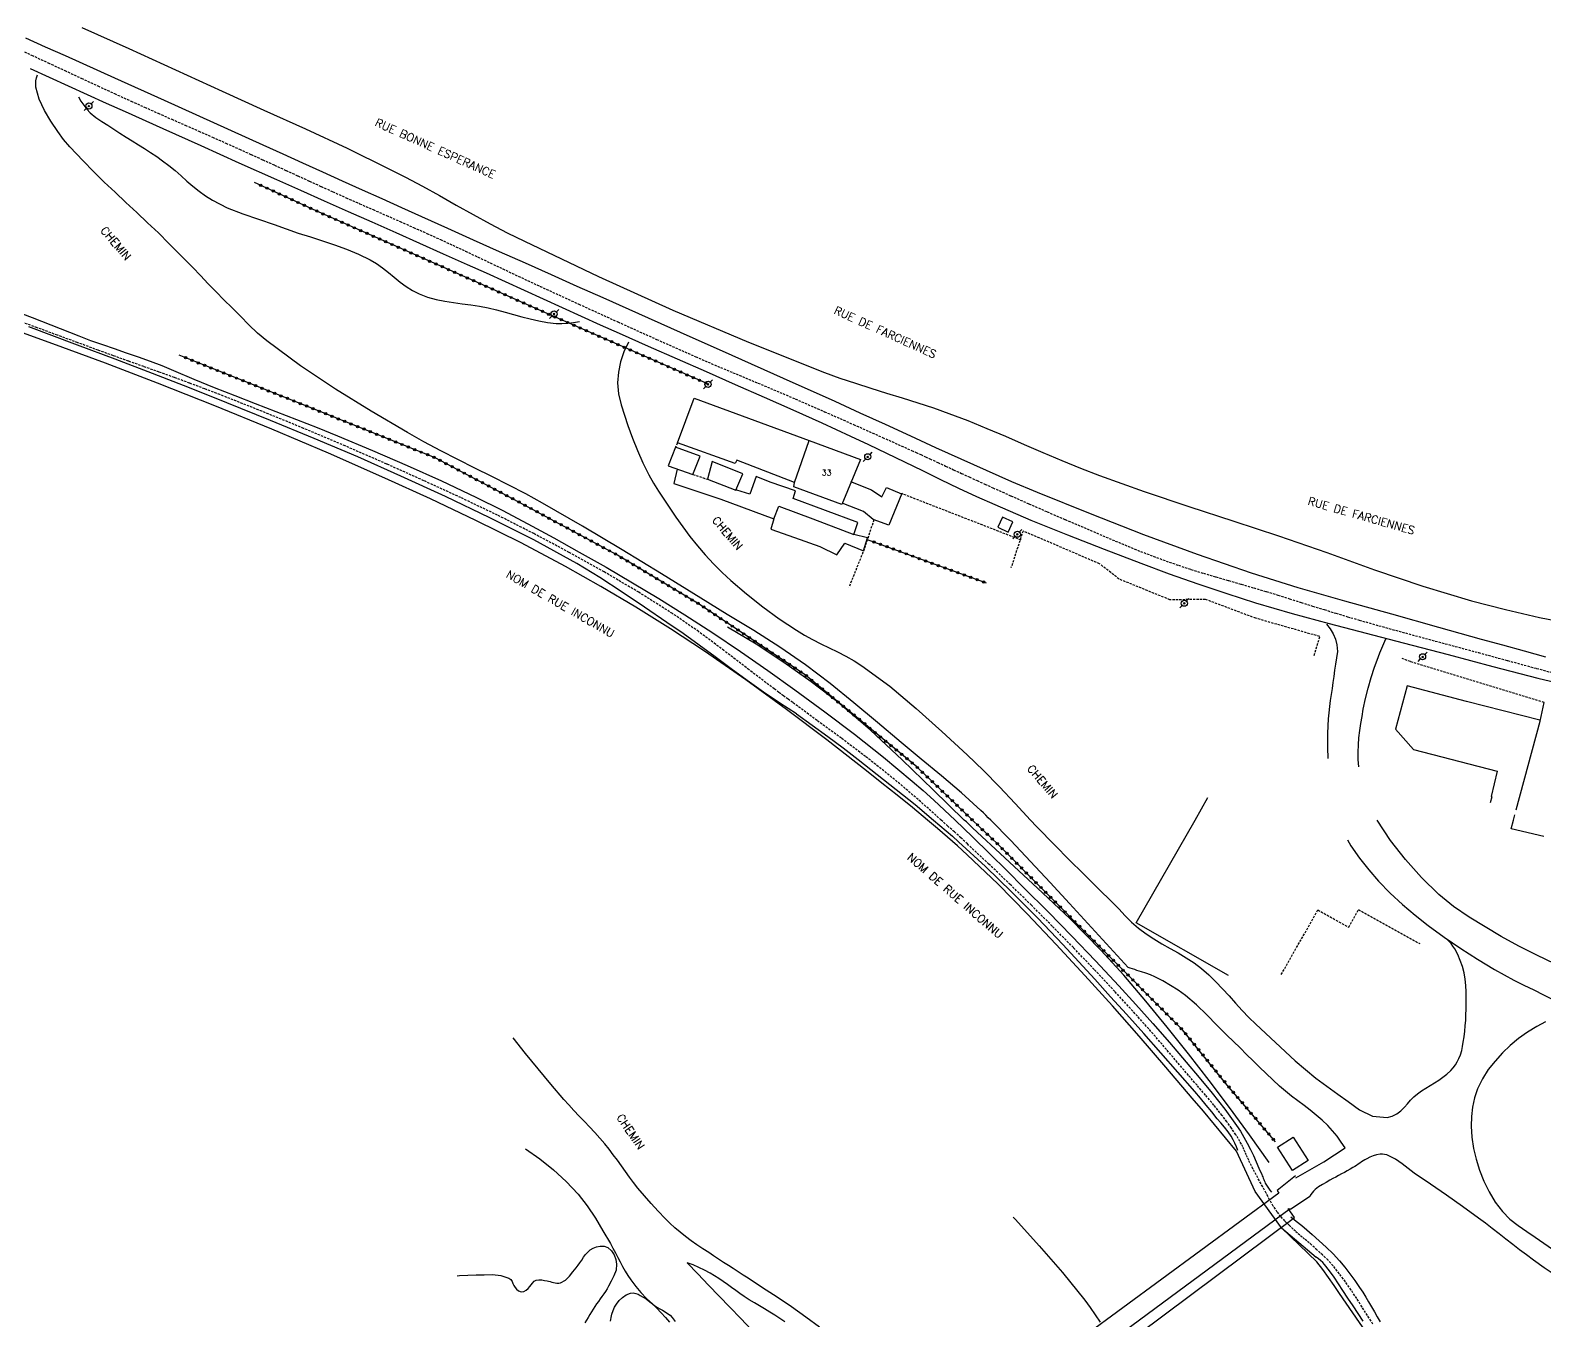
# Model space of a CAD drawing. Header units: millimetres. Extents: x 164000 to 165000, y 125000 to 126000.
# Drawn here: x 164341 to 164672.2, y 125561.6 to 125843.6 of the extents above; entities that cross this region are included whole.
import ezdxf
from ezdxf.enums import TextEntityAlignment as Align

# ---------------------------------------------------------------- set-up
doc = ezdxf.new("R2010")
doc.units = ezdxf.units.MM
doc.linetypes.add('DASHED', pattern=[0.75, 0.5, -0.25])
doc.layers.get('0').update_dxf_attribs({"linetype": 'CONTINUOUS'})
for name, color, linetype in [('W0001', 6, 'DASHED'), ('W0008', 7, 'CONTINUOUS'), ('W0017', 7, 'CONTINUOUS'), ('W0071', 7, 'CONTINUOUS'), ('W0101', 7, 'CONTINUOUS'), ('W0104', 1, 'CONTINUOUS'), ('W0112', 1, 'DASHED'), ('W0120', 7, 'CONTINUOUS'), ('W0211', 2, 'CONTINUOUS'), ('W0214', 2, 'CONTINUOUS'), ('W0300', 7, 'CONTINUOUS'), ('W0323', 7, 'CONTINUOUS'), ('W0333', 7, 'CONTINUOUS'), ('W0473', 7, 'CONTINUOUS'), ('W0510', 5, 'CONTINUOUS'), ('W0989', 7, 'CONTINUOUS'), ('W0991', 7, 'CONTINUOUS')]:
    doc.layers.add(name, color=color, linetype=linetype)
doc.styles.get("Standard").update_dxf_attribs({"font": 'romans.shx', "width": 0.85})

# ---------------------------------------------------------------- blocks, each defined once
blk = doc.blocks.new('T473')
for p, q in [((-0.166667, 0.166667), (0.166667, -0.166667)), ((-0.166667, -0.166667), (0.166667, 0.166667)), ((0.500001, 0.500001), (1.000002, 1.000002)), ((-1.000002, -1.000002), (-0.500001, -0.500001))]:
    blk.add_line(p, q)
blk.add_ellipse((0, 0), major_axis=(0.471405, 0.471405), ratio=1, start_param=5.4977871438, end_param=11.780972451)
blk = doc.blocks.new('t323o')
at = {"color": 0, "linetype": 'Continuous'}
for radius in [0.25, 0.15]:
    blk.add_circle((0, 0), radius, dxfattribs=at)

msp = doc.modelspace()

# ---------------------------------------------------------------- linework, layer by layer
at = {"layer": 'W0001'}
for points in [[(164337.7, 125839.84), (164341.33, 125838.18), (164344.96, 125836.51), (164348.58, 125834.83), (164352.2, 125833.14), (164355.83, 125831.46), (164359.46, 125829.79), (164363.09, 125828.13), (164366.05, 125826.81), (164369, 125825.49), (164371.96, 125824.18), (164374.92, 125822.88), (164377.89, 125821.58), (164380.85, 125820.27), (164383.81, 125818.96), (164386.76, 125817.64), (164389.32, 125816.48), (164391.87, 125815.32), (164394.42, 125814.16), (164396.97, 125812.99), (164399.52, 125811.82), (164402.07, 125810.65), (164404.63, 125809.49), (164407.18, 125808.34), (164410.12, 125807.02), (164413.06, 125805.72), (164416.01, 125804.42), (164418.96, 125803.13), (164421.9, 125801.83), (164424.84, 125800.53), (164427.78, 125799.22), (164430.71, 125797.89), (164433.45, 125796.63), (164436.18, 125795.36), (164438.9, 125794.07), (164441.62, 125792.78), (164444.34, 125791.49), (164447.07, 125790.2), (164449.79, 125788.92), (164452.52, 125787.66), (164461, 125783.76), (164469.5, 125779.89), (164478, 125776.06), (164486.54, 125772.28)], [(164507.75, 125696.68), (164506.74, 125697.42), (164505.73, 125698.17), (164504.73, 125698.91), (164503.72, 125699.66), (164498.21, 125703.84), (164492.73, 125708.06), (164487.18, 125712.2), (164481.48, 125716.13), (164474.08, 125720.8), (164466.54, 125725.24), (164458.89, 125729.49), (164451.17, 125733.6), (164443.23, 125737.63), (164435.19, 125741.47), (164427.09, 125745.18), (164418.97, 125748.82), (164409.92, 125752.77), (164400.82, 125756.62), (164391.69, 125760.35), (164382.51, 125763.99), (164379.2, 125765.26), (164375.88, 125766.5), (164372.55, 125767.72), (164369.22, 125768.92), (164365.88, 125770.11), (164362.54, 125771.3), (164359.21, 125772.5), (164355.88, 125773.7), (164351.43, 125775.34), (164346.98, 125776.98), (164342.53, 125778.62), (164338.09, 125780.26)], [(164486.54, 125772.28), (164489.25, 125771.1), (164491.97, 125769.94), (164494.7, 125768.79), (164497.43, 125767.65), (164500.16, 125766.51), (164502.88, 125765.36), (164505.61, 125764.21), (164508.32, 125763.04), (164514.7, 125760.26), (164521.05, 125757.46), (164527.4, 125754.63), (164533.75, 125751.78), (164534.75, 125751.33), (164535.75, 125750.87), (164536.76, 125750.42), (164537.76, 125749.96), (164539.48, 125749.17), (164541.2, 125748.37), (164542.92, 125747.58), (164544.64, 125746.78), (164546.36, 125745.99), (164548.08, 125745.2), (164549.8, 125744.41), (164551.53, 125743.63), (164555.47, 125741.87), (164559.41, 125740.12), (164563.37, 125738.39), (164567.33, 125736.69), (164572.81, 125734.34), (164578.29, 125731.99), (164583.8, 125729.73), (164589.39, 125727.62), (164592.1, 125726.69), (164594.82, 125725.8), (164597.56, 125724.96), (164600.31, 125724.15), (164603.07, 125723.35), (164605.82, 125722.56), (164608.57, 125721.76), (164611.31, 125720.93), (164613.85, 125720.15), (164616.38, 125719.36), (164618.92, 125718.57), (164621.45, 125717.78), (164623.99, 125716.99), (164626.53, 125716.21), (164629.07, 125715.45), (164631.62, 125714.7), (164638.12, 125712.87), (164644.64, 125711.1), (164651.16, 125709.36), (164657.69, 125707.6), (164664.05, 125705.87), (164670.42, 125704.15), (164676.79, 125702.42)], [(164540.23, 125671), (164537.43, 125673.5), (164534.61, 125675.98), (164531.75, 125678.42), (164528.86, 125680.81), (164523.67, 125684.9), (164518.4, 125688.88), (164513.08, 125692.78), (164507.75, 125696.68)], [(164634.63, 125560.85), (164633.44, 125562.7), (164632.26, 125564.56), (164631.08, 125566.41), (164629.87, 125568.25), (164628.61, 125570.07), (164627.3, 125571.84), (164625.92, 125573.56), (164624.81, 125574.79), (164623.62, 125575.94), (164622.39, 125577.05), (164621.17, 125578.15), (164620.68, 125578.59), (164620.18, 125579.01), (164619.68, 125579.43), (164619.17, 125579.84), (164618.66, 125580.26), (164618.16, 125580.68), (164617.67, 125581.12), (164617.19, 125581.57), (164616.28, 125582.46), (164615.38, 125583.37), (164614.52, 125584.31), (164613.72, 125585.32), (164612.83, 125586.64), (164612.04, 125588.02), (164611.29, 125589.43), (164610.53, 125590.82), (164609.81, 125592.12), (164609.1, 125593.42), (164608.41, 125594.73), (164607.73, 125596.05), (164607.46, 125596.64), (164607.19, 125597.23), (164606.94, 125597.82), (164606.68, 125598.42), (164606.43, 125599.01), (164606.16, 125599.6), (164605.87, 125600.18), (164605.56, 125600.75), (164604.66, 125602.23), (164603.69, 125603.66), (164602.68, 125605.06), (164601.64, 125606.44), (164599.87, 125608.68), (164598.03, 125610.86), (164596.17, 125613.02), (164594.31, 125615.19), (164591.42, 125618.58), (164588.53, 125621.98), (164585.61, 125625.35), (164582.64, 125628.68), (164578.19, 125633.55), (164573.68, 125638.36), (164569.12, 125643.12), (164564.5, 125647.83), (164559.94, 125652.39), (164555.33, 125656.91), (164550.67, 125661.37), (164545.95, 125665.78), (164544.53, 125667.09), (164543.1, 125668.4), (164541.67, 125669.7), (164540.23, 125671)]]:
    msp.add_lwpolyline(points, dxfattribs=at)
at = {"layer": 'W0008'}
for points in [[(164672.45, 125706.62), (164667.76, 125707.91), (164663.07, 125709.2), (164658.37, 125710.48), (164653.69, 125711.78), (164649.01, 125713.1), (164638.75, 125715.97), (164628.49, 125718.81), (164618.25, 125721.77), (164608.1, 125724.97), (164596.27, 125729.05), (164584.54, 125733.38), (164572.88, 125737.9), (164561.29, 125742.6), (164555.69, 125744.95), (164550.13, 125747.37), (164544.59, 125749.85), (164539.07, 125752.36), (164533.56, 125754.9), (164528.05, 125757.44), (164522.54, 125759.97), (164517.01, 125762.46), (164505.76, 125767.5), (164494.5, 125772.54), (164483.25, 125777.57), (164471.99, 125782.6), (164466.32, 125785.13), (164460.66, 125787.66), (164454.99, 125790.19), (164449.32, 125792.71), (164443.65, 125795.23), (164437.98, 125797.76), (164432.32, 125800.3), (164426.65, 125802.84), (164422.32, 125804.79), (164417.99, 125806.75), (164413.66, 125808.71), (164409.33, 125810.67), (164405, 125812.64), (164400.67, 125814.6), (164396.34, 125816.56), (164392, 125818.52), (164381.18, 125823.41), (164370.36, 125828.29), (164359.54, 125833.16), (164348.71, 125838.02), (164344.38, 125839.95), (164340.06, 125841.88)], [(164340.98, 125835.26), (164345.14, 125833.37), (164349.3, 125831.49), (164353.46, 125829.61), (164357.62, 125827.73), (164361.78, 125825.86), (164370.06, 125822.13), (164378.34, 125818.41), (164386.62, 125814.69), (164394.9, 125810.99), (164400.11, 125808.66), (164405.32, 125806.35), (164410.53, 125804.04), (164415.74, 125801.73), (164420.95, 125799.42), (164426.16, 125797.1), (164431.36, 125794.78), (164436.57, 125792.45), (164440.73, 125790.58), (164444.89, 125788.7), (164449.05, 125786.82), (164453.2, 125784.93), (164457.36, 125783.04), (164461.52, 125781.16), (164465.68, 125779.28), (164469.84, 125777.41), (164476.16, 125774.59), (164482.48, 125771.79), (164488.82, 125769.01), (164495.15, 125766.22), (164501.48, 125763.43), (164507.8, 125760.63), (164514.11, 125757.79), (164520.4, 125754.92), (164524.36, 125753.08), (164528.29, 125751.2), (164532.21, 125749.29), (164536.13, 125747.37), (164540.06, 125745.46), (164544, 125743.58), (164547.95, 125741.74), (164551.94, 125739.96), (164559.85, 125736.58), (164567.82, 125733.33), (164575.83, 125730.18), (164583.88, 125727.13), (164590.11, 125724.85), (164596.36, 125722.63), (164602.65, 125720.5), (164608.97, 125718.49), (164617, 125716.14), (164625.07, 125713.96), (164633.16, 125711.86), (164641.25, 125709.76), (164651.05, 125707.16), (164660.84, 125704.55), (164670.66, 125702.03), (164680.51, 125699.67)], [(164331.17, 125784.69), (164341.43, 125780.82), (164351.64, 125776.83), (164354.21, 125775.85), (164356.8, 125774.93), (164359.41, 125774.04), (164362.02, 125773.16), (164364.62, 125772.27), (164367.22, 125771.34), (164369.79, 125770.35), (164372.33, 125769.28), (164376.77, 125767.37), (164381.24, 125765.54), (164385.74, 125763.77), (164390.25, 125762.04), (164394.76, 125760.32), (164399.27, 125758.58), (164403.76, 125756.81), (164408.23, 125754.97), (164415.84, 125751.76), (164423.44, 125748.49), (164430.99, 125745.12), (164438.47, 125741.6), (164444.2, 125738.73), (164449.87, 125735.75), (164455.5, 125732.69), (164461.09, 125729.57), (164466.93, 125726.25), (164472.73, 125722.87), (164478.49, 125719.41), (164484.19, 125715.85), (164490.29, 125711.91), (164496.34, 125707.86), (164502.31, 125703.72), (164508.22, 125699.49), (164514.77, 125694.68), (164521.25, 125689.77), (164527.63, 125684.74), (164533.86, 125679.53), (164536.25, 125677.44), (164538.61, 125675.32), (164540.95, 125673.17), (164543.26, 125671)], [(164508.62, 125694.19), (164504.95, 125696.52), (164501.35, 125698.97), (164497.81, 125701.49), (164494.31, 125704.07), (164490.82, 125706.66), (164487.32, 125709.23), (164483.79, 125711.75), (164480.2, 125714.21), (164475.34, 125717.5), (164470.49, 125720.81), (164465.58, 125724.05), (164460.55, 125727.1), (164451.13, 125732.26), (164441.53, 125737.09), (164431.83, 125741.7), (164422.08, 125746.2), (164412.65, 125750.4), (164403.14, 125754.43), (164393.58, 125758.35), (164384.01, 125762.22), (164375.89, 125765.45), (164367.74, 125768.62), (164359.57, 125771.73), (164351.39, 125774.82), (164340.75, 125778.83)], [(164508.62, 125694.19), (164512.04, 125691.76), (164515.42, 125689.28), (164518.78, 125686.77), (164522.1, 125684.21), (164526.26, 125680.96), (164530.4, 125677.69), (164534.51, 125674.37), (164538.57, 125671)], [(164538.57, 125671), (164539.95, 125669.83), (164541.32, 125668.64), (164542.68, 125667.45), (164544.03, 125666.24), (164549.92, 125660.82), (164555.68, 125655.27), (164561.32, 125649.59), (164566.82, 125643.78)], [(164543.26, 125671), (164547.06, 125667.34), (164550.83, 125663.65), (164554.58, 125659.94), (164558.32, 125656.22), (164563.59, 125650.95), (164568.81, 125645.63), (164573.97, 125640.25), (164579.07, 125634.8), (164582.82, 125630.69), (164586.52, 125626.54), (164590.17, 125622.35), (164593.77, 125618.1), (164596.62, 125614.71), (164599.46, 125611.31), (164602.22, 125607.83), (164604.82, 125604.23), (164605.64, 125602.97), (164606.42, 125601.67), (164607.15, 125600.35), (164607.85, 125599.01), (164608.51, 125597.65), (164609.12, 125596.28), (164609.71, 125594.89), (164610.31, 125593.51), (164610.42, 125593.25), (164610.53, 125592.99), (164610.63, 125592.72), (164610.74, 125592.46), (164610.84, 125592.19), (164610.96, 125591.93), (164611.08, 125591.67), (164611.21, 125591.42), (164611.49, 125590.96), (164611.79, 125590.51), (164612.11, 125590.08), (164612.45, 125589.66)], [(164605.09, 125598.78), (164604.79, 125599.58), (164604.45, 125600.37), (164604.06, 125601.13), (164603.63, 125601.88), (164602.94, 125602.89), (164602.17, 125603.86), (164601.38, 125604.79), (164600.6, 125605.73), (164599.38, 125607.23), (164598.16, 125608.71), (164596.93, 125610.19), (164595.68, 125611.65), (164591.99, 125615.91), (164588.26, 125620.14), (164584.5, 125624.35), (164580.73, 125628.54), (164577.28, 125632.37), (164573.81, 125636.19), (164570.33, 125640), (164566.82, 125643.78)], [(164616.67, 125584.25), (164617.87, 125583.33), (164619.05, 125582.38), (164620.21, 125581.41), (164621.35, 125580.41), (164622.9, 125579.03), (164624.42, 125577.63), (164625.91, 125576.17), (164627.33, 125574.65), (164628.5, 125573.27), (164629.61, 125571.83), (164630.67, 125570.35), (164631.7, 125568.86), (164632.39, 125567.81), (164633.05, 125566.74), (164633.69, 125565.67), (164634.32, 125564.58), (164634.95, 125563.49), (164635.58, 125562.41), (164636.23, 125561.34)], [(164614.62, 125581.85), (164622.19, 125575.47)], [(164632.52, 125561.49), (164631.4, 125563.17), (164630.28, 125564.84), (164629.16, 125566.52), (164628.02, 125568.18), (164627.08, 125569.62), (164626.15, 125571.07), (164625.16, 125572.5), (164624.07, 125573.84), (164623.64, 125574.29), (164623.18, 125574.71), (164622.7, 125575.11), (164622.19, 125575.47)]]:
    msp.add_lwpolyline(points, dxfattribs=at)
at = {"layer": 'W0017'}
for points in [[(164624.48, 125713.82), (164625.28, 125712.81), (164625.93, 125711.71), (164626.42, 125710.52), (164626.74, 125709.28), (164626.85, 125707.87), (164626.7, 125706.46), (164626.45, 125705.09), (164626.24, 125703.73), (164626.08, 125702.41), (164625.89, 125701.09), (164625.69, 125699.77), (164625.49, 125698.45), (164625.29, 125697.13), (164625.11, 125695.8), (164624.97, 125694.47), (164624.87, 125693.14), (164624.72, 125690.01), (164624.67, 125686.87), (164624.74, 125684.45)], [(164631.54, 125682.6), (164631.54, 125682.64), (164631.41, 125684.23), (164631.39, 125685.82), (164631.45, 125687.41), (164631.58, 125688.99), (164631.77, 125690.56), (164632, 125692.12), (164632.25, 125693.67), (164632.51, 125695.23), (164632.98, 125697.56), (164633.56, 125699.86), (164634.24, 125702.14), (164634.97, 125704.4), (164635.53, 125705.98), (164636.13, 125707.55), (164636.78, 125709.1), (164637.48, 125710.63)], [(164708.06, 125620.76), (164704.65, 125623.16), (164699.38, 125626.54), (164694.02, 125629.77), (164690.2, 125631.93), (164686.29, 125633.93), (164682.34, 125635.84), (164678.37, 125637.69), (164674.39, 125639.54), (164670.44, 125641.44), (164666.53, 125643.44), (164662.7, 125645.58), (164659.17, 125647.65), (164655.66, 125649.79), (164652.25, 125652.12), (164649.07, 125654.75), (164645.28, 125658.44), (164641.72, 125662.35), (164638.46, 125666.53), (164635.58, 125671)], [(164629.06, 125666.69), (164629.79, 125665.36), (164631.66, 125662.66), (164633.72, 125660.13), (164635.87, 125657.68), (164638.4, 125655.05), (164641.09, 125652.58), (164643.87, 125650.23), (164646.73, 125647.97), (164650.23, 125645.38), (164653.83, 125642.93), (164657.5, 125640.59), (164661.23, 125638.35), (164663.33, 125637.16), (164665.46, 125636.02), (164667.61, 125634.93), (164669.78, 125633.86), (164671.95, 125632.8), (164674.12, 125631.74)]]:
    msp.add_lwpolyline(points, dxfattribs=at)
at = {"layer": 'W0071'}
for points in [[(164551.06, 125671), (164550.53, 125671.52), (164549.99, 125672.04), (164549.46, 125672.55), (164548.92, 125673.06), (164544.67, 125676.93), (164540.3, 125680.66), (164535.87, 125684.32), (164531.44, 125687.97), (164526.3, 125692.29), (164521.15, 125696.62), (164515.92, 125700.86), (164510.55, 125704.91), (164504.96, 125708.76), (164499.24, 125712.41), (164493.46, 125715.95), (164487.69, 125719.5), (164479.1, 125724.8), (164470.49, 125730.08), (164461.82, 125735.26), (164453.06, 125740.28), (164449.4, 125742.28), (164445.7, 125744.2), (164441.98, 125746.07), (164438.25, 125747.92), (164434.52, 125749.78), (164430.8, 125751.68), (164427.13, 125753.65), (164423.5, 125755.7), (164415.61, 125760.38), (164407.8, 125765.19), (164400.15, 125770.28), (164392.77, 125775.75), (164390.76, 125777.45), (164388.86, 125779.26), (164387, 125781.12), (164385.15, 125782.97), (164383.4, 125784.71), (164381.67, 125786.46), (164379.96, 125788.23), (164378.25, 125790.01), (164376.55, 125791.78), (164374.83, 125793.55), (164373.11, 125795.31), (164371.37, 125797.05), (164369.05, 125799.33), (164366.69, 125801.56), (164364.32, 125803.78), (164361.94, 125806), (164359.57, 125808.22), (164357.22, 125810.46), (164354.9, 125812.75), (164352.63, 125815.08), (164351.16, 125816.61), (164349.7, 125818.16), (164348.31, 125819.77), (164347.05, 125821.49), (164345.57, 125823.73), (164344.17, 125826.06), (164343.01, 125828.55), (164342.28, 125831.21), (164342.22, 125831.88), (164342.25, 125832.56), (164342.38, 125833.23), (164342.61, 125833.88)], [(164351.61, 125829.1), (164352.13, 125828.15), (164352.73, 125827.24), (164353.4, 125826.39), (164354.14, 125825.6), (164355.35, 125824.57), (164356.66, 125823.68), (164358, 125822.86), (164359.32, 125822.02), (164360.65, 125821.14), (164361.99, 125820.29), (164363.33, 125819.45), (164364.68, 125818.61), (164366.02, 125817.76), (164367.36, 125816.9), (164368.68, 125816.02), (164369.98, 125815.1), (164371.36, 125814.06), (164372.69, 125812.95), (164374, 125811.81), (164375.29, 125810.67), (164376.61, 125809.53), (164377.96, 125808.44), (164379.37, 125807.41), (164380.85, 125806.48), (164384.11, 125804.85), (164387.51, 125803.54), (164390.95, 125802.37), (164394.35, 125801.15), (164396.97, 125800.2), (164399.62, 125799.31), (164402.28, 125798.46), (164404.93, 125797.61), (164407.59, 125796.72), (164410.22, 125795.75), (164412.81, 125794.67), (164415.33, 125793.45), (164416.75, 125792.63), (164418.09, 125791.68), (164419.38, 125790.67), (164420.63, 125789.63), (164421.91, 125788.6), (164423.23, 125787.62), (164424.63, 125786.74), (164426.11, 125786), (164427.93, 125785.32), (164429.8, 125784.81), (164431.7, 125784.42), (164433.61, 125784.12), (164435.5, 125783.87), (164437.4, 125783.62), (164439.29, 125783.33), (164441.17, 125782.97), (164443.02, 125782.54), (164444.86, 125782.05), (164446.69, 125781.53), (164448.52, 125781.02), (164450.36, 125780.53), (164452.23, 125780.11), (164454.12, 125779.78), (164456.02, 125779.57), (164457.3, 125779.53), (164458.58, 125779.58), (164459.85, 125779.73), (164461.1, 125779.98)], [(164471.85, 125775.46), (164470.84, 125773.38), (164470.1, 125771.18), (164469.64, 125768.91), (164469.46, 125766.6), (164469.65, 125764.16), (164470.21, 125761.78), (164470.96, 125759.47), (164471.73, 125757.21), (164472.7, 125754.46), (164473.79, 125751.75), (164474.99, 125749.09), (164476.29, 125746.48), (164477.3, 125744.65), (164478.4, 125742.87), (164479.54, 125741.12), (164480.71, 125739.39), (164482.19, 125737.23), (164483.7, 125735.08), (164485.27, 125732.98), (164486.91, 125730.93), (164488.65, 125728.94), (164490.44, 125727.01), (164492.31, 125725.14), (164494.25, 125723.34), (164497.67, 125720.43), (164501.2, 125717.64), (164504.83, 125714.99), (164508.56, 125712.49), (164510.31, 125711.43), (164512.1, 125710.46), (164513.91, 125709.54), (164515.75, 125708.66), (164517.58, 125707.77), (164519.39, 125706.84), (164521.16, 125705.83), (164522.88, 125704.73), (164528.97, 125700.26), (164534.77, 125695.42), (164540.37, 125690.38), (164545.88, 125685.26), (164549.46, 125681.8), (164552.94, 125678.24), (164556.37, 125674.62), (164559.77, 125671)], [(164581.09, 125638.76), (164577.92, 125642.29), (164574.73, 125645.79), (164571.52, 125649.28), (164568.3, 125652.76), (164564.04, 125657.36), (164559.78, 125661.97), (164555.48, 125666.54), (164551.06, 125671)], [(164559.77, 125671), (164561.09, 125669.61), (164562.42, 125668.22), (164563.75, 125666.84), (164565.1, 125665.48), (164568.22, 125662.34), (164571.36, 125659.22), (164574.51, 125656.11), (164577.66, 125653), (164579.05, 125651.57), (164580.43, 125650.1), (164581.85, 125648.67), (164583.36, 125647.35), (164585.01, 125646.12), (164586.73, 125645.01), (164588.49, 125643.96), (164590.27, 125642.96), (164592.05, 125641.96), (164593.81, 125640.91), (164595.52, 125639.78), (164597.16, 125638.54), (164598.77, 125637.15), (164600.3, 125635.67), (164601.77, 125634.13), (164603.2, 125632.56), (164604.61, 125630.98), (164606.03, 125629.41), (164607.49, 125627.87), (164609.01, 125626.39), (164613.29, 125622.37), (164617.62, 125618.37), (164622.14, 125614.56), (164626.95, 125611.12), (164629.21, 125609.47), (164631.67, 125607.68), (164634.55, 125606.31), (164637.72, 125606), (164638.83, 125606.27), (164639.85, 125606.78), (164640.74, 125607.45), (164641.53, 125608.22), (164642.2, 125608.98), (164642.86, 125609.77), (164643.56, 125610.52), (164644.34, 125611.19), (164645.25, 125611.83), (164646.18, 125612.42), (164647.12, 125613), (164648.07, 125613.57), (164649.01, 125614.17), (164649.93, 125614.8), (164650.81, 125615.49), (164651.63, 125616.24), (164652.17, 125616.83), (164652.65, 125617.47), (164653.08, 125618.14), (164653.44, 125618.85), (164653.78, 125619.72), (164654.04, 125620.62), (164654.23, 125621.53), (164654.39, 125622.44), (164654.56, 125623.63), (164654.71, 125624.83), (164654.82, 125626.04), (164654.91, 125627.24), (164654.96, 125628.45), (164655, 125629.66), (164655.02, 125630.87), (164655.01, 125632.07), (164654.99, 125633.46), (164654.94, 125634.86), (164654.8, 125636.25), (164654.55, 125637.62), (164654.19, 125638.99), (164653.73, 125640.34), (164653.17, 125641.64), (164652.51, 125642.89), (164652.13, 125643.47), (164651.71, 125644.02), (164651.25, 125644.53), (164650.75, 125645.01)], [(164628.55, 125599.34), (164627.71, 125600.63), (164626.8, 125601.88), (164625.82, 125603.07), (164624.77, 125604.21), (164623.54, 125605.4), (164622.25, 125606.52), (164620.92, 125607.59), (164619.56, 125608.63), (164618.2, 125609.65), (164616.85, 125610.68), (164615.51, 125611.74), (164614.22, 125612.85), (164612.74, 125614.19), (164611.28, 125615.57), (164609.84, 125616.96), (164608.41, 125618.37), (164607, 125619.78), (164605.58, 125621.2), (164604.15, 125622.6), (164602.71, 125624), (164600.49, 125626.2), (164598.29, 125628.44), (164596.03, 125630.62), (164593.62, 125632.64), (164592.03, 125633.79), (164590.39, 125634.85), (164588.69, 125635.83), (164586.94, 125636.72), (164585.98, 125637.14), (164585, 125637.5), (164584.01, 125637.82), (164583.02, 125638.15), (164582.54, 125638.31), (164582.06, 125638.47), (164581.57, 125638.62), (164581.09, 125638.76)], [(164672.38, 125626.89), (164670.45, 125625.86), (164668.43, 125624.61), (164666.49, 125623.25), (164664.65, 125621.74), (164662.94, 125620.09), (164661.34, 125618.32), (164659.86, 125616.45), (164658.56, 125614.44), (164657.51, 125612.27), (164656.84, 125610.3), (164656.42, 125608.26), (164656.2, 125606.19), (164656.14, 125604.12), (164656.28, 125601.67), (164656.64, 125599.24), (164657.2, 125596.85), (164657.94, 125594.51), (164658.9, 125592.09), (164660.03, 125589.74), (164661.38, 125587.5), (164662.96, 125585.41), (164664.57, 125583.79), (164666.38, 125582.38), (164668.25, 125581.1), (164670.1, 125579.82), (164672, 125578.51), (164673.92, 125577.24)], [(164513.62, 125560.15), (164510.6, 125562.38), (164507.52, 125564.6), (164504.36, 125566.71), (164501.18, 125568.78), (164498, 125570.85), (164496.92, 125571.56), (164495.85, 125572.26), (164494.77, 125572.95), (164493.68, 125573.64), (164492.6, 125574.33), (164491.52, 125575.03), (164490.45, 125575.74), (164489.38, 125576.45), (164488.09, 125577.31), (164486.8, 125578.17), (164485.52, 125579.06), (164484.28, 125579.99), (164483.13, 125580.92), (164482.01, 125581.88), (164480.92, 125582.88), (164479.86, 125583.9), (164478.31, 125585.51), (164476.8, 125587.16), (164475.34, 125588.85), (164473.91, 125590.57), (164472.97, 125591.75), (164472.06, 125592.95), (164471.17, 125594.17), (164470.3, 125595.4), (164469.42, 125596.63), (164468.53, 125597.85), (164467.61, 125599.05), (164466.66, 125600.23), (164465.59, 125601.48), (164464.48, 125602.71), (164463.35, 125603.92), (164462.21, 125605.12), (164461.07, 125606.31), (164459.93, 125607.5), (164458.81, 125608.72), (164457.71, 125609.95), (164454.87, 125613.25), (164452.07, 125616.59), (164449.32, 125619.96), (164446.62, 125623.38)], [(164449.32, 125599.11), (164452.46, 125596.95), (164455.44, 125594.58), (164458.24, 125592), (164460.85, 125589.22), (164462.84, 125586.68), (164464.61, 125583.96), (164466.24, 125581.18), (164467.88, 125578.42), (164468.45, 125577.43), (164468.99, 125576.43), (164469.51, 125575.42), (164470.03, 125574.41), (164470.56, 125573.4), (164471.12, 125572.4), (164471.71, 125571.43), (164472.35, 125570.48), (164473.43, 125569.07), (164474.58, 125567.72), (164475.81, 125566.44), (164477.11, 125565.24), (164477.62, 125564.84), (164478.16, 125564.48), (164478.73, 125564.16), (164479.29, 125563.85), (164479.86, 125563.52), (164480.41, 125563.16), (164480.93, 125562.76), (164481.4, 125562.29), (164482.08, 125561.37)], [(164617.8, 125592.81), (164623.93, 125596.27), (164628.55, 125599.34)], [(164674.47, 125571.52), (164672.08, 125573.14), (164669.72, 125574.82), (164668.19, 125575.94), (164666.69, 125577.08), (164665.19, 125578.24), (164663.7, 125579.41), (164662.21, 125580.58), (164660.72, 125581.74), (164659.21, 125582.88), (164657.69, 125584.01), (164654.22, 125586.52), (164650.72, 125588.98), (164647.2, 125591.41), (164643.68, 125593.84), (164642.34, 125594.83), (164641, 125595.88), (164639.6, 125596.87), (164638.09, 125597.64), (164637.64, 125597.8), (164637.17, 125597.92), (164636.69, 125597.98), (164636.21, 125597.98), (164635.43, 125597.85), (164634.68, 125597.6), (164633.97, 125597.29), (164633.27, 125596.95), (164632.87, 125596.74), (164632.49, 125596.51), (164632.11, 125596.27), (164631.74, 125596.02), (164631.38, 125595.76), (164631.01, 125595.51), (164630.64, 125595.26), (164630.26, 125595.03), (164629.64, 125594.67), (164629.01, 125594.32), (164628.38, 125593.98), (164627.75, 125593.65), (164627.12, 125593.31), (164626.49, 125592.97), (164625.86, 125592.63), (164625.24, 125592.27), (164624.41, 125591.8), (164623.57, 125591.34), (164622.75, 125590.83), (164621.99, 125590.24), (164621.66, 125589.91), (164621.35, 125589.55), (164621.07, 125589.17), (164620.83, 125588.77)], [(164506.03, 125561.34), (164504.94, 125562.07), (164503.84, 125562.77), (164502.73, 125563.46), (164501.61, 125564.14), (164500.49, 125564.81), (164499.38, 125565.48), (164498.26, 125566.17), (164497.17, 125566.87), (164496.23, 125567.5), (164495.3, 125568.16), (164494.38, 125568.82), (164493.47, 125569.48), (164492.54, 125570.14), (164491.61, 125570.78), (164490.66, 125571.4), (164489.68, 125571.97), (164488.47, 125572.62), (164487.24, 125573.22), (164485.98, 125573.76), (164484.7, 125574.25)]]:
    msp.add_lwpolyline(points, dxfattribs=at)
at = {"layer": 'W0101'}
for points in [[(164508.18, 125744.81), (164511.36, 125753.95)], [(164511.36, 125753.95), (164522.59, 125749.81)], [(164522.59, 125749.81), (164518.53, 125739.96), (164508.03, 125743.87), (164508.18, 125744.81)]]:
    msp.add_lwpolyline(points, dxfattribs=at)
at = {"layer": 'W0104'}
for points in [[(164508.18, 125744.81), (164495.55, 125749.63), (164495.19, 125748.96), (164482.53, 125753.43), (164486.24, 125763.2)], [(164486.24, 125763.2), (164511.36, 125753.95)], [(164482.49, 125747.67), (164481.74, 125744.6), (164492.06, 125741.11), (164503.65, 125736.82), (164504.73, 125739.6), (164512.19, 125736.86), (164521.09, 125733.41), (164522.02, 125736.02), (164507.83, 125741.29), (164508.37, 125742.94), (164502.8, 125744.86), (164499.79, 125746.06), (164498.41, 125742.24)], [(164520.37, 125745.03), (164525, 125743.18), (164527.24, 125741.66), (164528.28, 125743.66), (164531.51, 125742.34)], [(164498.41, 125742.24), (164495.51, 125743.1)], [(164531.59, 125742.35), (164528.78, 125735.47), (164525.38, 125736.68), (164523.27, 125738.41), (164518.59, 125740.3)], [(164503.65, 125736.82), (164502.98, 125734.61), (164508.14, 125732.77), (164513.68, 125730.79), (164517.4, 125728.99), (164519.12, 125731.5), (164523.23, 125729.83)], [(164523.23, 125729.83), (164524.14, 125732.69), (164521.09, 125733.41)], [(164671.09, 125692.81), (164655.07, 125696.91), (164642.09, 125700.36), (164639.59, 125690.88), (164643.52, 125686.4), (164661.8, 125681.66), (164660.49, 125676.14), (164660.62, 125676.08), (164660.3, 125674.76)], [(164665.97, 125673.22), (164671.17, 125692.61), (164672.08, 125696.68)], [(164665.37, 125671), (164665.68, 125672.14)], [(164672.01, 125667.4), (164664.86, 125669.1), (164665.37, 125671)]]:
    msp.add_lwpolyline(points, dxfattribs=at)
for points in [[(164482.1, 125752.49), (164480.5, 125748.43), (164485.92, 125746.56), (164487.51, 125750.56)], [(164490.15, 125749.34), (164489.09, 125745.49), (164495.32, 125743.12), (164496.85, 125746.68)], [(164555.91, 125736.17), (164553.62, 125737.22), (164552.6, 125734.99), (164554.89, 125733.94)], [(164617.03, 125594.41), (164613.74, 125599.5), (164617.16, 125601.7), (164620.45, 125596.62)]]:
    msp.add_lwpolyline(points, close=True, dxfattribs=at)
at = {"layer": 'W0112'}
for points in [[(164482.53, 125753.43), (164482.1, 125752.49)], [(164485.92, 125746.56), (164489.09, 125745.49)], [(164557.7, 125732.2), (164531.59, 125742.35)], [(164525.49, 125736.6), (164523.39, 125730.22), (164520.03, 125721.82)], [(164621.78, 125707), (164623, 125711.12), (164609.02, 125715.1), (164598.04, 125719.22), (164590.25, 125719.14), (164579.13, 125723.67), (164574.86, 125727.02), (164558.12, 125734.18), (164555.48, 125726.1)], [(164672.08, 125696.68), (164642.81, 125705.64), (164641.04, 125706.28)], [(164614.59, 125637.25), (164622.61, 125651.35), (164629.34, 125647.59), (164631.5, 125651.42), (164644.87, 125644)]]:
    msp.add_lwpolyline(points, dxfattribs=at)
at = {"layer": 'W0120'}
for points in [[(164617.67, 125593.26), (164613.66, 125590.06), (164614.06, 125589.45), (164571.4, 125558.09), (164570.88, 125558.57), (164566.84, 125555.74)], [(164573.79, 125554.54), (164616.53, 125586.08), (164616.57, 125585.92), (164620.83, 125588.77)], [(164570.9, 125551.26), (164572.03, 125550.15), (164617.48, 125584.11), (164616.07, 125586.12)]]:
    msp.add_lwpolyline(points, dxfattribs=at)
at = {"layer": 'W0211'}
msp.add_lwpolyline([(164484.7, 125574.25), (164487.02, 125571.8), (164489.35, 125569.37), (164491.69, 125566.94), (164494.04, 125564.52), (164496.4, 125562.06), (164498.74, 125559.58)], dxfattribs=at)
at = {"layer": 'W0214'}
for points in [[(164352.3, 125844.27), (164362.58, 125839.68), (164372.8, 125835.01), (164383.03, 125830.33), (164392.14, 125826.19), (164401.24, 125822.05), (164410.31, 125817.83), (164419.31, 125813.45), (164423.07, 125811.52), (164426.79, 125809.53), (164430.49, 125807.49), (164434.17, 125805.43), (164437.86, 125803.37), (164441.57, 125801.35), (164445.31, 125799.38), (164449.08, 125797.5), (164465.26, 125789.82), (164481.58, 125782.45), (164498.06, 125775.44), (164514.71, 125768.84), (164518.07, 125767.61), (164521.46, 125766.46), (164524.87, 125765.38), (164528.29, 125764.33), (164531.71, 125763.29), (164535.13, 125762.22), (164538.53, 125761.1), (164541.9, 125759.9), (164546.06, 125758.3), (164550.19, 125756.62), (164554.29, 125754.88), (164558.38, 125753.12), (164562.47, 125751.34), (164566.58, 125749.6), (164570.7, 125747.91), (164574.86, 125746.3), (164584.58, 125742.82), (164594.38, 125739.55), (164604.21, 125736.36), (164614.01, 125733.12), (164624.52, 125729.48), (164634.99, 125725.73), (164645.53, 125722.13), (164656.2, 125718.94), (164663.62, 125717.01), (164671.08, 125715.28), (164678.6, 125713.79)], [(164434.39, 125571.38), (164434.86, 125571.44), (164436.71, 125571.56), (164438.56, 125571.59), (164440.31, 125571.62), (164442.11, 125571.65), (164443.94, 125571.45), (164445.68, 125570.86), (164446.09, 125570.55), (164446.38, 125570.13), (164446.59, 125569.69), (164446.8, 125569.28), (164447.06, 125568.85), (164447.38, 125568.43), (164447.83, 125568.08), (164448.38, 125567.91), (164448.97, 125567.98), (164449.49, 125568.25), (164449.91, 125568.62), (164450.25, 125569.02), (164450.54, 125569.4), (164450.84, 125569.8), (164451.21, 125570.18), (164451.67, 125570.42), (164452.27, 125570.52), (164452.87, 125570.49), (164453.46, 125570.39), (164454.03, 125570.31), (164454.39, 125570.25), (164454.74, 125570.15), (164455.09, 125570.03), (164455.43, 125569.92), (164455.8, 125569.82), (164456.19, 125569.76), (164456.58, 125569.75), (164456.97, 125569.83), (164458.06, 125570.41), (164458.94, 125571.3), (164459.66, 125572.27), (164460.37, 125573.14), (164460.83, 125573.68), (164461.24, 125574.25), (164461.62, 125574.84), (164462, 125575.43), (164462.44, 125576.02), (164462.93, 125576.57), (164463.49, 125577.06), (164464.13, 125577.44), (164464.87, 125577.73), (164465.66, 125577.89), (164466.5, 125577.86), (164467.3, 125577.56), (164468.15, 125576.87), (164468.74, 125575.96), (164469.09, 125574.96), (164469.24, 125573.94), (164469.12, 125572.62), (164468.67, 125571.37), (164468.07, 125570.24), (164467.48, 125569.15), (164467.15, 125568.56), (164466.8, 125567.99), (164466.43, 125567.43), (164466.04, 125566.88), (164465.65, 125566.34), (164465.26, 125565.8), (164464.87, 125565.26), (164464.5, 125564.7), (164464.12, 125564.11), (164463.75, 125563.51), (164463.39, 125562.9), (164463.03, 125562.29), (164462.67, 125561.69), (164462.29, 125561.09)], [(164467.95, 125561.48), (164467.98, 125561.86), (164468.05, 125562.24), (164468.24, 125563.01), (164468.48, 125563.78), (164468.81, 125564.52), (164469.24, 125565.21), (164469.84, 125565.96), (164470.52, 125566.67), (164471.34, 125567.26), (164472.29, 125567.62), (164472.86, 125567.66), (164473.42, 125567.55), (164473.94, 125567.34), (164474.43, 125567.11), (164475.72, 125566.33), (164476.9, 125565.39), (164477.98, 125564.36), (164479, 125563.28), (164479.93, 125562.27), (164480.84, 125561.22)]]:
    msp.add_lwpolyline(points, dxfattribs=at)
at = {"layer": 'W0300'}
for points in [[(164545.28, 125671), (164538.49, 125677.58), (164531.71, 125684.2), (164524.79, 125690.67), (164517.56, 125696.81), (164511.79, 125701.24), (164505.85, 125705.44), (164499.76, 125709.42), (164493.52, 125713.16)], [(164611.95, 125596.14), (164607.67, 125602.19), (164603.29, 125608.17), (164598.83, 125614.08), (164594.27, 125619.92), (164589.65, 125625.71), (164584.95, 125631.45), (164580.14, 125637.08), (164575.15, 125642.57), (164568.34, 125649.48), (164561.3, 125656.15), (164554.16, 125662.71), (164547.07, 125669.31), (164546.62, 125669.73), (164546.17, 125670.15), (164545.73, 125670.58), (164545.28, 125671)]]:
    msp.add_lwpolyline(points, dxfattribs=at)
at = {"layer": 'W0323'}
for points in [[(164488.81, 125766.48), (164453.54, 125781.95), (164428.7, 125793.01), (164403.57, 125804.15), (164390.07, 125810.37)], [(164547.07, 125671), (164534.89, 125682.62), (164510.55, 125702.7), (164487.27, 125718.22), (164469.43, 125728.91), (164447.89, 125740.51), (164429.55, 125750.2), (164402.23, 125761.17), (164377.24, 125771.14), (164373.6, 125772.61)], [(164550.12, 125722.79), (164524.13, 125732.28)], [(164613.32, 125600.64), (164602.42, 125613.5), (164592.96, 125625.17), (164573.15, 125645.07), (164552.62, 125665.71), (164547.07, 125671)]]:
    msp.add_lwpolyline(points, dxfattribs=at)
at = {"layer": 'W0333'}
for points in [[(164595.74, 125671), (164598.56, 125675.91)], [(164603.07, 125636.99), (164582.84, 125648.53), (164595.74, 125671)]]:
    msp.add_lwpolyline(points, dxfattribs=at)
at = {"layer": 'W0510'}
for points in [[(164537.25, 125671), (164533.94, 125673.73), (164530.61, 125676.43), (164527.25, 125679.1), (164523.89, 125681.75), (164515.19, 125688.52), (164506.42, 125695.18), (164497.52, 125701.68), (164488.46, 125707.95), (164481.02, 125712.83), (164473.47, 125717.53), (164465.82, 125722.07), (164458.07, 125726.43), (164448.35, 125731.57), (164438.5, 125736.47), (164428.57, 125741.18), (164418.58, 125745.76), (164406.26, 125751.21), (164393.86, 125756.45), (164381.4, 125761.54), (164368.89, 125766.5), (164357.47, 125770.87), (164346, 125775.08), (164334.5, 125779.22)], [(164604.79, 125598.64), (164602.39, 125601.56), (164599.98, 125604.46), (164597.56, 125607.35), (164595.11, 125610.22), (164589.33, 125616.99), (164583.52, 125623.74), (164577.65, 125630.43), (164571.67, 125637.03), (164565.4, 125643.78), (164559.05, 125650.47), (164552.58, 125657.03), (164545.91, 125663.4), (164543.78, 125665.34), (164541.63, 125667.25), (164539.45, 125669.14), (164537.25, 125671)], [(164622.4, 125574.47), (164614.62, 125581.85), (164608.9, 125589.84), (164604.79, 125598.64)], [(164555.96, 125584.23), (164556.47, 125583.67), (164561.66, 125577.93), (164566.75, 125572.09), (164571.61, 125566.06), (164572.78, 125564.48), (164573.91, 125562.87), (164575.01, 125561.24)], [(164663.53, 125513.93), (164660.2, 125518.78), (164656.88, 125523.64), (164653.58, 125528.51), (164650.28, 125533.38), (164647.41, 125537.65), (164644.55, 125541.93), (164641.71, 125546.21), (164638.87, 125550.5), (164636.02, 125554.78), (164633.15, 125559.06), (164630.27, 125563.31), (164627.35, 125567.55), (164626.13, 125569.3), (164624.9, 125571.03), (164623.66, 125572.75), (164622.4, 125574.47)]]:
    msp.add_lwpolyline(points, dxfattribs=at)

# ---------------------------------------------------------------- block references
at = {"layer": 'W0323'}
for p, rotation in [((164391.43, 125809.74), 155.2811143418344), ((164392.79, 125809.12), 155.2811143418344), ((164394.16, 125808.49), 155.2811143418344), ((164395.52, 125807.86), 155.2811143418344), ((164396.88, 125807.23), 155.2811143418344), ((164398.24, 125806.61), 155.2811143418344), ((164399.61, 125805.98), 155.2811143418344), ((164400.97, 125805.35), 155.2811143418344), ((164402.33, 125804.73), 155.2811143418344), ((164403.7, 125804.1), 156.0686254157155), ((164405.07, 125803.49), 156.0686254157155), ((164406.44, 125802.88), 156.0686254157155), ((164407.81, 125802.27), 156.0686254157155), ((164409.18, 125801.67), 156.0686254157155), ((164410.55, 125801.06), 156.0686254157155), ((164411.92, 125800.45), 156.0686254157155), ((164413.29, 125799.84), 156.0686254157155), ((164414.66, 125799.23), 156.0686254157155), ((164416.03, 125798.62), 156.0686254157155), ((164417.41, 125798.02), 156.0686254157155), ((164418.78, 125797.41), 156.0686254157155), ((164420.15, 125796.8), 156.0686254157155), ((164421.52, 125796.19), 156.0686254157155), ((164422.89, 125795.58), 156.0686254157155), ((164424.26, 125794.97), 156.0686254157155), ((164425.63, 125794.36), 156.0686254157155), ((164427, 125793.76), 156.0686254157155), ((164428.37, 125793.15), 156.0686254157155), ((164429.74, 125792.54), 156.0077687731271), ((164431.12, 125791.93), 156.0077687731271), ((164432.49, 125791.32), 156.0077687731271), ((164433.86, 125790.71), 156.0077687731271), ((164435.23, 125790.1), 156.0077687731271), ((164436.6, 125789.49), 156.0077687731271), ((164437.97, 125788.88), 156.0077687731271), ((164439.34, 125788.27), 156.0077687731271), ((164440.71, 125787.66), 156.0077687731271), ((164442.08, 125787.05), 156.0077687731271), ((164443.45, 125786.44), 156.0077687731271), ((164444.82, 125785.83), 156.0077687731271), ((164446.19, 125785.22), 156.0077687731271), ((164447.56, 125784.61), 156.0077687731271), ((164448.93, 125784), 156.0077687731271), ((164450.3, 125783.39), 156.0077687731271), ((164451.67, 125782.78), 156.0077687731271), ((164453.04, 125782.17), 156.0077687731271), ((164454.41, 125781.56), 156.3265875192554), ((164455.79, 125780.96), 156.3265875192554), ((164457.16, 125780.36), 156.3265875192554), ((164458.54, 125779.76), 156.3265875192554), ((164459.91, 125779.16), 156.3265875192554), ((164461.28, 125778.55), 156.3265875192554), ((164462.66, 125777.95), 156.3265875192554), ((164464.03, 125777.35), 156.3265875192554), ((164465.4, 125776.75), 156.3265875192554), ((164466.78, 125776.14), 156.3265875192554), ((164468.15, 125775.54), 156.3265875192554), ((164469.53, 125774.94), 156.3265875192554), ((164470.9, 125774.34), 156.3265875192554), ((164374.99, 125772.04), 157.9789220607633), ((164376.38, 125771.48), 157.9789220607633), ((164377.77, 125770.92), 158.2677878037864), ((164472.27, 125773.73), 156.3265875192554), ((164473.65, 125773.13), 156.3265875192554), ((164475.02, 125772.53), 156.3265875192554), ((164476.39, 125771.93), 156.3265875192554), ((164477.77, 125771.33), 156.3265875192554), ((164479.14, 125770.72), 156.3265875192554), ((164379.17, 125770.37), 158.2677878037864), ((164380.56, 125769.81), 158.2677878037864), ((164381.95, 125769.26), 158.2677878037864), ((164383.35, 125768.7), 158.2677878037864), ((164384.74, 125768.15), 158.2677878037864), ((164386.13, 125767.59), 158.2677878037864), ((164480.52, 125770.12), 156.3265875192554), ((164481.89, 125769.52), 156.3265875192554), ((164483.26, 125768.92), 156.3265875192554), ((164484.64, 125768.31), 156.3265875192554), ((164486.01, 125767.71), 156.3265875192554), ((164387.53, 125767.03), 158.2677878037864), ((164388.92, 125766.48), 158.2677878037864), ((164390.31, 125765.92), 158.2677878037864), ((164391.71, 125765.37), 158.2677878037864), ((164393.1, 125764.81), 158.2677878037864), ((164394.49, 125764.26), 158.2677878037864), ((164487.38, 125767.11), 156.3265875192554), ((164488.76, 125766.51), 156.3265875192554), ((164395.89, 125763.7), 158.2677878037864), ((164397.28, 125763.15), 158.2677878037864), ((164398.67, 125762.59), 158.2677878037864), ((164400.07, 125762.04), 158.2677878037864), ((164401.46, 125761.48), 158.2677878037864), ((164402.85, 125760.92), 158.1057023551835), ((164404.24, 125760.36), 158.1057023551835), ((164405.64, 125759.8), 158.1057023551835), ((164407.03, 125759.25), 158.1057023551835), ((164408.42, 125758.69), 158.1057023551835), ((164409.81, 125758.13), 158.1057023551835), ((164411.2, 125757.57), 158.1057023551835), ((164412.6, 125757.01), 158.1057023551835), ((164413.99, 125756.45), 158.1057023551835), ((164415.38, 125755.89), 158.1057023551835), ((164416.77, 125755.33), 158.1057023551835), ((164418.16, 125754.77), 158.1057023551835), ((164419.55, 125754.21), 158.1057023551835), ((164420.95, 125753.65), 158.1057023551835), ((164422.34, 125753.09), 158.1057023551835), ((164423.73, 125752.53), 158.1057023551835), ((164425.12, 125751.97), 158.1057023551835), ((164426.51, 125751.41), 158.1057023551835), ((164427.91, 125750.86), 158.1057023551835), ((164429.3, 125750.3), 158.1057023551835), ((164430.64, 125749.62), 152.1762428572439), ((164431.96, 125748.92), 152.1762428572439), ((164433.29, 125748.22), 152.1762428572439), ((164434.62, 125747.52), 152.1762428572439), ((164435.94, 125746.82), 152.1762428572439), ((164437.27, 125746.12), 152.1762428572439), ((164438.6, 125745.42), 152.1762428572439), ((164439.92, 125744.72), 152.1762428572439), ((164441.25, 125744.02), 152.1762428572439), ((164442.57, 125743.32), 152.1762428572439), ((164443.9, 125742.62), 152.1762428572439), ((164445.23, 125741.92), 152.1762428572439), ((164446.55, 125741.22), 152.1762428572439), ((164447.88, 125740.52), 152.1762428572439), ((164449.2, 125739.81), 151.6867139793992), ((164450.52, 125739.1), 151.6867139793992), ((164451.84, 125738.38), 151.6867139793992), ((164453.16, 125737.67), 151.6867139793992), ((164454.48, 125736.96), 151.6867139793992), ((164455.8, 125736.25), 151.6867139793992), ((164457.13, 125735.54), 151.6867139793992), ((164458.45, 125734.83), 151.6867139793992), ((164459.77, 125734.12), 151.6867139793992), ((164461.09, 125733.4), 151.6867139793992), ((164462.41, 125732.69), 151.6867139793992), ((164463.73, 125731.98), 151.6867139793992), ((164465.05, 125731.27), 151.6867139793992), ((164525.54, 125731.77), 159.9358445656971), ((164526.95, 125731.25), 159.9358445656971), ((164466.37, 125730.56), 151.6867139793992), ((164467.69, 125729.85), 151.6867139793992), ((164469.01, 125729.14), 151.6867139793992), ((164470.31, 125728.38), 149.0702631578692), ((164471.59, 125727.61), 149.0702631578692), ((164528.36, 125730.74), 159.9358445656971), ((164529.77, 125730.22), 159.9358445656971), ((164531.18, 125729.71), 159.9358445656971), ((164532.59, 125729.19), 159.9358445656971), ((164534, 125728.68), 159.9358445656971), ((164535.41, 125728.16), 159.9358445656971), ((164536.81, 125727.65), 159.9358445656971), ((164472.88, 125726.84), 149.0702631578692), ((164474.17, 125726.07), 149.0702631578692), ((164475.45, 125725.3), 149.0702631578692), ((164476.74, 125724.53), 149.0702631578692), ((164538.22, 125727.13), 159.9358445656971), ((164539.63, 125726.62), 159.9358445656971), ((164541.04, 125726.1), 159.9358445656971), ((164542.45, 125725.59), 159.9358445656971), ((164543.86, 125725.08), 159.9358445656971), ((164545.27, 125724.56), 159.9358445656971), ((164478.03, 125723.76), 149.0702631578692), ((164479.31, 125722.99), 149.0702631578692), ((164480.6, 125722.22), 149.0702631578692), ((164481.89, 125721.45), 149.0702631578692), ((164546.68, 125724.05), 159.9358445656971), ((164548.09, 125723.53), 159.9358445656971), ((164549.5, 125723.02), 159.9358445656971), ((164483.17, 125720.67), 149.0702631578692), ((164484.46, 125719.9), 149.0702631578692), ((164485.75, 125719.13), 149.0702631578692), ((164487.03, 125718.36), 149.0702631578692), ((164488.29, 125717.54), 146.2980039005181), ((164489.54, 125716.71), 146.2980039005181), ((164490.79, 125715.88), 146.2980039005181), ((164492.03, 125715.04), 146.2980039005181), ((164493.28, 125714.21), 146.2980039005181), ((164494.53, 125713.38), 146.2980039005181), ((164495.78, 125712.55), 146.2980039005181), ((164497.03, 125711.71), 146.2980039005181), ((164498.27, 125710.88), 146.2980039005181), ((164499.52, 125710.05), 146.2980039005181), ((164500.77, 125709.22), 146.2980039005181), ((164502.02, 125708.39), 146.2980039005181), ((164503.26, 125707.55), 146.2980039005181), ((164504.51, 125706.72), 146.2980039005181), ((164505.76, 125705.89), 146.2980039005181), ((164507.01, 125705.06), 146.2980039005181), ((164508.26, 125704.22), 146.2980039005181), ((164509.5, 125703.39), 146.2980039005181), ((164510.74, 125702.54), 140.4915135782561), ((164511.89, 125701.58), 140.4915135782561), ((164513.05, 125700.63), 140.4915135782561), ((164514.21, 125699.68), 140.4915135782561), ((164515.37, 125698.72), 140.4915135782561), ((164516.52, 125697.77), 140.4915135782561), ((164517.68, 125696.81), 140.4915135782561), ((164518.84, 125695.86), 140.4915135782561), ((164520, 125694.9), 140.4915135782561), ((164521.15, 125693.95), 140.4915135782561), ((164522.31, 125693), 140.4915135782561), ((164523.47, 125692.04), 140.4915135782561), ((164524.62, 125691.09), 140.4915135782561), ((164525.78, 125690.13), 140.4915135782561), ((164526.94, 125689.18), 140.4915135782561), ((164528.1, 125688.22), 140.4915135782561), ((164529.25, 125687.27), 140.4915135782561), ((164530.41, 125686.32), 140.4915135782561), ((164531.57, 125685.36), 140.4915135782561), ((164532.73, 125684.41), 140.4915135782561), ((164533.88, 125683.45), 140.4915135782561), ((164535.03, 125682.49), 136.3444449954341), ((164536.12, 125681.45), 136.3444449954341), ((164537.2, 125680.42), 136.3444449954341), ((164538.29, 125679.38), 136.3444449954341), ((164539.37, 125678.35), 136.3444449954341), ((164540.46, 125677.31), 136.3444449954341), ((164541.54, 125676.28), 136.3444449954341), ((164542.63, 125675.24), 136.3444449954341), ((164543.71, 125674.2), 136.3444449954341), ((164544.8, 125673.17), 136.3444449954341), ((164545.88, 125672.13), 136.3444449954341), ((164546.97, 125671.1), 136.3444449954341), ((164548.16, 125669.96), 136.3444449954614), ((164549.24, 125668.93), 136.3444449954614), ((164550.33, 125667.89), 136.3444449954614), ((164551.41, 125666.86), 136.3444449954614), ((164552.5, 125665.82), 136.3444449954614), ((164553.56, 125664.76), 134.8552436985877), ((164554.62, 125663.7), 134.8552436985877), ((164555.67, 125662.64), 134.8552436985877), ((164556.73, 125661.57), 134.8552436985877), ((164557.79, 125660.51), 134.8552436985877), ((164558.85, 125659.45), 134.8552436985877), ((164559.91, 125658.38), 134.8552436985877), ((164560.96, 125657.32), 134.8552436985877), ((164562.02, 125656.26), 134.8552436985877), ((164563.08, 125655.19), 134.8552436985877), ((164564.14, 125654.13), 134.8552436985877), ((164565.2, 125653.07), 134.8552436985877), ((164566.25, 125652), 134.8552436985877), ((164567.31, 125650.94), 134.8552436985877), ((164568.37, 125649.88), 134.8552436985877), ((164569.43, 125648.81), 134.8552436985877), ((164570.49, 125647.75), 134.8552436985877), ((164571.54, 125646.69), 134.8552436985877), ((164572.6, 125645.62), 134.8552436985877), ((164573.66, 125644.56), 134.8716087357813), ((164574.72, 125643.5), 134.8716087357813), ((164575.78, 125642.43), 134.8716087357813), ((164576.84, 125641.37), 134.8716087357813), ((164577.89, 125640.31), 134.8716087357813), ((164578.95, 125639.24), 134.8716087357813), ((164580.01, 125638.18), 134.8716087357813), ((164581.07, 125637.12), 134.8716087357813), ((164582.13, 125636.05), 134.8716087357813), ((164583.19, 125634.99), 134.8716087357813), ((164584.24, 125633.93), 134.8716087357813), ((164585.3, 125632.87), 134.8716087357813), ((164586.36, 125631.8), 134.8716087357813), ((164587.42, 125630.74), 134.8716087357813), ((164588.48, 125629.68), 134.8716087357813), ((164589.53, 125628.61), 134.8716087357813), ((164590.59, 125627.55), 134.8716087357813), ((164591.65, 125626.49), 134.8716087357813), ((164592.71, 125625.42), 134.8716087357813), ((164593.68, 125624.28), 129.0072353431817), ((164594.63, 125623.12), 129.0072353431817), ((164595.57, 125621.95), 129.0072353431817), ((164596.51, 125620.79), 129.0072353431817), ((164597.46, 125619.62), 129.0072353431817), ((164598.4, 125618.46), 129.0072353431817), ((164599.35, 125617.29), 129.0072353431817), ((164600.29, 125616.12), 129.0072353431817), ((164601.23, 125614.96), 129.0072353431817), ((164602.18, 125613.79), 129.0072353431817), ((164603.14, 125612.64), 130.2924294839608), ((164604.11, 125611.5), 130.2924294839608), ((164605.08, 125610.36), 130.2924294839608), ((164606.05, 125609.21), 130.2924294839608), ((164607.02, 125608.07), 130.2924294839608), ((164607.99, 125606.92), 130.2924294839608), ((164608.96, 125605.78), 130.2924294839608), ((164609.93, 125604.63), 130.2924294839608), ((164610.9, 125603.49), 130.2924294839608), ((164611.87, 125602.35), 130.2924294839608), ((164612.84, 125601.2), 130.2924294839608)]:
    msp.add_blockref('t323o', p, dxfattribs=dict(at, rotation=rotation))
at = {"layer": 'W0473'}
for p in [(164353.85, 125827.07), (164455.58, 125781.61), (164489.24, 125766.24), (164524.16, 125750.4), (164556.88, 125733.48), (164593.4, 125718.4), (164645.49, 125706.69)]:
    msp.add_blockref('T473', p, dxfattribs=at)

# ---------------------------------------------------------------- texts
at = {"layer": 'W0989'}
for s, rotation, p in [('RUE BONNE ESPERANCE', 335.8071, (164416.27, 125822.83)), ('CHEMIN', 310.4039, (164356.27, 125799.8)), ('RUE DE FARCIENNES', 335.8071, (164516.63, 125781.78)), ('RUE DE FARCIENNES', 344.0697, (164620.25, 125740)), ('CHEMIN', 310.4039, (164490, 125736.46)), ('NOM DE RUE INCONNU', 330.0636, (164444.93, 125724.17)), ('CHEMIN', 310.4039, (164558.89, 125682.17)), ('NOM DE RUE INCONNU', 318.8497, (164532.63, 125662.61)), ('CHEMIN', 304.2729, (164469.14, 125606))]:
    msp.add_text(s, height=1.75, rotation=rotation, dxfattribs=at).set_placement(p)
at = {"layer": 'W0991'}
msp.add_text('33', height=1.25, dxfattribs=at).set_placement((164515.17, 125746.95), align=Align.MIDDLE_CENTER)

doc.saveas('drawing.dxf')
